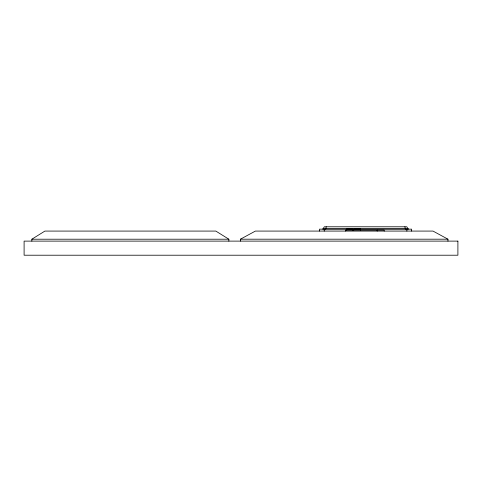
<?xml version="1.0" encoding="UTF-8"?>
<svg xmlns="http://www.w3.org/2000/svg" width="482" height="482" viewBox="0 0 482 482"><rect width="100%" height="100%" fill="white"/><g stroke="black" fill="none" stroke-linecap="round" stroke-linejoin="round"><path stroke-width="0.72" d="M326.236 226.787L325.651 229.155M322.898 229.155L324.308 226.787L406.808 226.787L408.218 229.155M31.848 241.114L31.848 239.211L44.892 231.077L215.834 231.077L228.872 239.211L228.872 241.114M240.428 241.114L240.428 239.193L255.382 231.077L433.005 231.077L447.965 239.193L447.965 241.114M322.898 228.781L408.218 228.781M31.848 239.211L228.872 239.211M240.428 239.193L447.965 239.193M404.88 226.787L405.464 229.155M411.634 231.077L411.634 229.155L319.482 229.155L319.482 231.077M406.88 229.155L406.88 231.077M384.202 231.077L384.202 230.173L345.407 230.173L345.407 231.077M377.201 230.173L377.201 231.077M360.47 230.173L360.47 229.046L353.716 229.046L353.716 230.173M352.42 230.173L352.42 229.046L346.666 229.046L346.666 230.173M324.235 229.155L324.235 231.077M457.9 241.114L24.1 241.114L24.1 255.213L457.9 255.213L457.9 241.114"/></g></svg>
